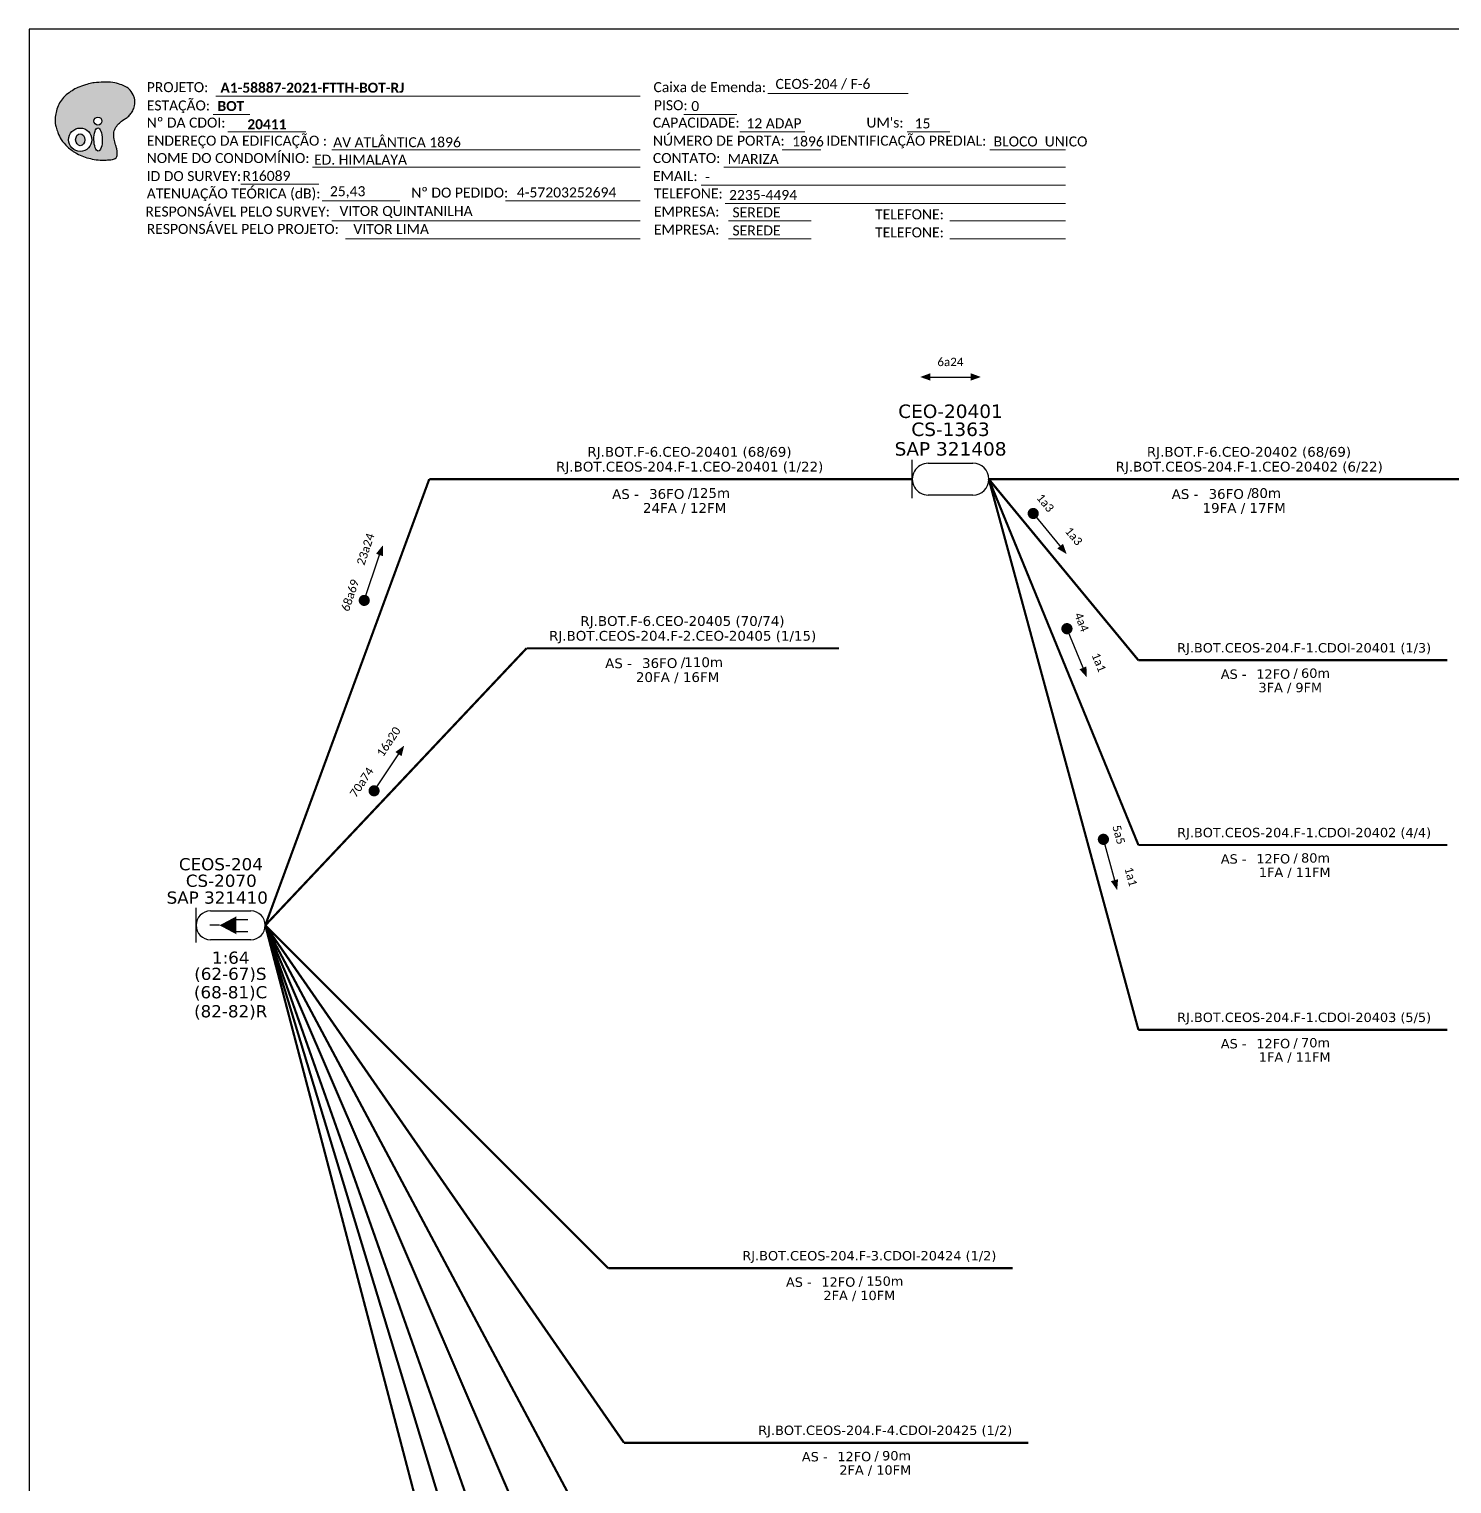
# Model space of a CAD drawing. Extents: x -89 to 749, y 705 to 1299.
# Drawn here: x -89.3 to 165.5, y 1038.4 to 1299 of the extents above; entities that cross this region are included whole.
import ezdxf
from ezdxf.enums import TextEntityAlignment as Align

# ---------------------------------------------------------------- set-up
doc = ezdxf.new("R2010")
doc.units = 0
for name, color, linetype in [('20.4-CEOS', 1, 'Continuous'), ('CABO OPTICO EXISTENTE', 5, 'Continuous'), ('CAP a instalar', 1, 'Continuous'), ('SETA', 7, 'Continuous')]:
    doc.layers.add(name, color=color, linetype=linetype)
doc.layers.add('40.1-ETIQUETAS', color=1, linetype='Continuous', lineweight=20)
doc.styles.add('siredit', font='verdana.ttf')
doc.styles.get("Standard").update_dxf_attribs({"font": 'arial.ttf'})
doc.styles.add('WMF-Calibri0', font='calibri.ttf')
doc.styles.add('WMF-Calibri1', font='calibrib.ttf')
doc.linetypes.add('FENCELINE1', pattern='A,0.25,-0.1,[133,ltypeshp.shx,S=0.1,R=0,X=-0.1,Y=0],-0.1,1', length=1.45)

# ---------------------------------------------------------------- blocks, each defined once
blk = doc.blocks.new('OI')
h = blk.add_hatch(color=40)
edge = h.paths.add_edge_path()
edge.add_spline(control_points=[(4.35, -0.67), (3.92, -0.99), (3.26, -1.5), (2.81, -2.59), (2.9, -3.5), (3.06, -4.27), (3.31, -4.85), (3.37, -5.39), (3.4, -5.88), (3.2, -6.4), (2.54, -6.61), (1.65, -6.63), (0.55, -6.67), (-0.56, -6.42), (-1.61, -6.14), (-2.77, -5.61), (-3.92, -4.77), (-4.89, -3.7), (-5.34, -2.65), (-5.6, -1.94), (-5.85, -0.96), (-5.71, 0.47), (-5.1, 2.02), (-4.14, 3.02), (-3.3, 3.61), (-2.37, 4.16), (-1.36, 4.44), (-0.56, 4.7), (0.79, 4.85), (2.24, 4.97), (3.79, 4.57), (4.67, 4.21), (5.44, 3.65), (5.76, 2.99), (6.03, 2.21), (6.01, 1.46), (5.72, 0.64), (5.31, 0.08), (4.88, -0.38), (4.51, -0.55), (4.35, -0.67)], knot_values=[0, 0, 0, 0, 1.60434, 2.417191, 3.427595, 4.282808, 4.776746, 5.304182, 5.888771, 6.258406, 6.858137, 7.79129, 8.986195, 10.124242, 11.187857, 12.242908, 13.953784, 15.414161, 16.515391, 17.349188, 17.675853, 19.552021, 21.515531, 22.568638, 23.63245, 24.621084, 25.782718, 26.745347, 27.142653, 29.870543, 31.004649, 31.921532, 32.709589, 33.801391, 34.042471, 35.192333, 35.971461, 36.628871, 37.254359, 37.836911, 37.836911, 37.836911, 37.836911], degree=3, periodic=0)
h.paths.add_polyline_path([(1.13, -0.87, -1), (-0.04, -0.87, -1)], flags=16)
edge = h.paths.add_edge_path(flags=16)
edge.add_ellipse((0.56, -3.59), major_axis=(-0.02, 1.71), ratio=0.361305, start_angle=0, end_angle=360)
h.paths.add_polyline_path([(-0.36, -3.62, -1), (-3.8, -3.62, -1)], flags=16)
edge = h.paths.add_edge_path(flags=0)
edge.add_ellipse((-2.08, -3.62), major_axis=(0, 0.885), ratio=0.758294, start_angle=0, end_angle=360)
at = {"color": 40}
for centre, radius in [((-2.08, -3.62), 1.72), ((0.54, -0.87), 0.587)]:
    blk.add_circle(centre, radius, dxfattribs=at)
blk.add_ellipse((0.56, -3.59), major_axis=(-0.02, 1.71), ratio=0.361305, dxfattribs=at)
blk.add_ellipse((-2.08, -3.62), major_axis=(0, 0.885), ratio=0.758294, start_param=-3.141592653589792, end_param=3.141592653589792, dxfattribs=at)
at = {"color": 40, "start_tangent": (-0.800898, -0.598801), "end_tangent": (-0.800898, -0.598801)}
blk.add_spline([(4.35, -0.67), (3.2, -1.78), (2.9, -2.54), (2.92, -3.55), (3.12, -4.38), (3.28, -4.85), (3.37, -5.37), (3.35, -5.95), (3.2, -6.29), (2.66, -6.55), (1.73, -6.63), (0.54, -6.62), (-0.58, -6.41), (-1.6, -6.11), (-2.56, -5.67), (-3.95, -4.67), (-4.89, -3.56), (-5.37, -2.56), (-5.64, -1.78), (-5.72, -1.46), (-5.63, 0.42), (-4.84, 2.22), (-4.13, 2.99), (-3.27, 3.62), (-2.4, 4.09), (-1.3, 4.47), (-0.37, 4.72), (0.02, 4.77), (2.75, 4.8), (3.85, 4.53), (4.69, 4.16), (5.31, 3.68), (5.85, 2.73), (5.93, 2.5), (5.94, 1.35), (5.67, 0.62), (5.29, 0.08), (4.84, -0.36), (4.35, -0.67)], degree=3, dxfattribs=at)
blk = doc.blocks.new('CARIMBO')
at = {"color": 7, "lineweight": 0}
for points in [[(35.66, -16.79), (111.64, -16.79)], [(134.48, -16.3), (159.61, -16.3)], [(35.15, -20.06), (41.7, -20.06)], [(119.43, -20.02), (128.92, -20.02)], [(37.81, -23.14), (51.75, -23.14)], [(129.48, -23.14), (141.1, -23.14)], [(159.42, -23.14), (167.09, -23.14)], [(56.38, -26.37), (111.64, -26.37)], [(137.07, -26.37), (144.01, -26.37)], [(174.24, -26.37), (187.8, -26.37)], [(52.97, -29.48), (111.64, -29.48)], [(126.6, -29.48), (187.83, -29.48)], [(40.13, -32.55), (54.07, -32.55)], [(122.56, -32.72), (187.83, -32.72)], [(54.67, -35.52), (68.61, -35.52)], [(126.84, -35.96), (187.83, -35.96)], [(56.38, -39.07), (111.64, -39.07)], [(127.45, -39.07), (142.25, -39.07)], [(167.06, -39.07), (187.83, -39.07)], [(58.87, -42.31), (111.64, -42.31)], [(127.45, -42.31), (142.25, -42.31)], [(167.06, -42.31), (187.83, -42.31)]]:
    blk.add_lwpolyline(points, dxfattribs=at)
at = {"color": 7, "xscale": 1.213923925163967, "yscale": 1.213923925163967, "zscale": 1.213923925163967, "rotation": 0.1532896023949059}
blk.add_blockref('OI', (13.86, -20.16), dxfattribs=at)
at = {"color": 7, "lineweight": 0, "style": 'WMF-Calibri0'}
for s, height, p in [('PROJETO:', 1.793, (23.26, -16.04)), ('Caixa de Emenda:', 1.7927, (114.02, -16.04)), ('ESTAÇÃO:', 1.793, (23.26, -19.32)), ('PISO:', 1.793, (114.09, -19.28)), ('Nº DA CDOI:', 1.7927, (23.26, -22.39)), ('CAPACIDADE:', 1.7927, (113.91, -22.39)), ("UM's:", 1.793, (152.15, -22.39)), ('ENDEREÇO DA EDIFICAÇÃO :', 1.7927, (23.26, -25.63)), ('NÚMERO DE PORTA:', 1.7927, (113.91, -25.63)), ('IDENTIFICAÇÃO PREDIAL:', 1.7927, (144.99, -25.63)), ('NOME DO CONDOMÍNIO:', 1.7927, (23.26, -28.74)), ('CONTATO:', 1.793, (113.91, -28.74)), ('ID DO SURVEY:', 1.7927, (23.26, -31.97)), ('EMAIL:', 1.793, (113.91, -31.97)), ('ATENUAÇÃO TEÓRICA (dB):', 1.7927, (23.26, -35.09)), ('TELEFONE:', 1.793, (114.09, -35.09)), ('RESPONSÁVEL PELO SURVEY:', 1.7927, (23.02, -38.32)), ('EMPRESA:', 1.793, (114.09, -38.32)), ('TELEFONE:', 1.793, (153.7, -38.83)), ('RESPONSÁVEL PELO PROJETO:', 1.7927, (23.26, -41.44)), ('EMPRESA:', 1.793, (114.09, -41.56)), ('TELEFONE:', 1.793, (153.7, -42.06))]:
    blk.add_text(s, height=height, dxfattribs=at).set_placement(p)
at = {"color": 7, "lineweight": 0, "flags": 8}
for tag, p, style in [('PROJ', (36.46, -16.13), 'WMF-Calibri1'), ('CEOS-XX', (135.87, -15.46), 'WMF-Calibri0'), ('EST', (35.94, -19.41), 'WMF-Calibri1'), ('PISO_PTR', (120.78, -19.42), 'WMF-Calibri0'), ('CAPAC.', (130.66, -22.52), 'WMF-Calibri0'), ("UC'S", (160.78, -22.54), 'WMF-Calibri0'), ('LOGRADOURO', (56.65, -25.91), 'WMF-Calibri0'), ('N°', (138.85, -25.77), 'WMF-Calibri0'), ('N°PREDIO', (174.94, -25.77), 'WMF-Calibri0'), ('NOME_DO_COND.', (53.23, -29.02), 'WMF-Calibri0'), ('NOME_DO_CONTATO', (127.3, -28.89), 'WMF-Calibri0'), ('_ID_', (40.39, -31.94), 'WMF-Calibri0'), ('EMAIL', (123.26, -32.12), 'WMF-Calibri0'), ('O_POTEN', (56.06, -34.68), 'WMF-Calibri0'), ('TELEFONE', (127.55, -35.36), 'WMF-Calibri0'), ('RES_SURVEY', (57.78, -38.23), 'WMF-Calibri0'), ('EMP_RESP_SURVEY', (128.16, -38.47), 'WMF-Calibri0'), ('CONT_RESP_SURVEY', (167.76, -38.47), 'WMF-Calibri0'), ('RES_PROJ', (60.27, -41.47), 'WMF-Calibri0'), ('EMP_RESP_PROJ', (128.16, -41.71), 'WMF-Calibri0'), ('CONT_RESP_PROJ', (167.76, -41.71), 'WMF-Calibri0')]:
    blk.add_attdef(tag, p, '', height=1.79, dxfattribs=dict(at, style=style))
at = {"color": 7, "lineweight": 0, "style": 'WMF-Calibri1', "flags": 8}
blk.add_attdef("N° CDO'S", text='', height=1.79, dxfattribs=at).set_placement((44.78, -22.68), align=Align.CENTER)
blk = doc.blocks.new('ETIQUETA_RS5F')
at = {"layer": '40.1-ETIQUETAS', "color": 0, "style": 'siredit'}
blk.add_text('/', height=1.5, dxfattribs=at).set_placement((1.58, -1.95), align=Align.MIDDLE_RIGHT)
for tag, p in [('ETIQUETA_R_PRIMARIA', (1.21, 4.1)), ('ETIQUETA_R_SECUNDARIA', (1.21, 2.1)), ('F_ATIVAS/F_MORTAS', (1.14, -4.24))]:
    blk.add_attdef(tag, text='', height=1.5, dxfattribs=at).set_placement(p, align=Align.MIDDLE_CENTER)
for tag, p in [('TIPO_CABO', (-6.58, -2.12)), ('CAP_CABO', (0.4, -2.09))]:
    blk.add_attdef(tag, text='', height=1.5, dxfattribs=at).set_placement(p, align=Align.MIDDLE_RIGHT)
blk.add_attdef('METROS', text='', height=1.5, dxfattribs=at).set_placement((2.14, -1.95), align=Align.MIDDLE_LEFT)
for tag, p in [('FUSÃO_1', (0.85, -8.39)), ('FUSÃO_2', (0.85, -10.6)), ('FUSÃO_3', (0.85, -12.93)), ('FUSÃO_4', (0.85, -15.14)), ('FUSÃO_5', (0.85, -17.16))]:
    blk.add_attdef(tag, text='', height=1.5, dxfattribs=at).set_placement(p, align=Align.CENTER)
blk = doc.blocks.new('CEOS_RP_CT_DRT')
at = {"layer": '20.4-CEOS', "color": 0}
for p, q in [((-4.54, 1.19), (-1.19, 1.19)), ((-1.19, -1.19), (-4.54, -1.19))]:
    blk.add_line(p, q, dxfattribs=at)
for points in [[(-5.73, -1.43), (-5.73, 1.44)], [(-3.79, 0), (-4.59, 0)], [(-2.47, 0.48), (-1.45, 0.48)], [(-2.47, -0.52), (-1.45, -0.52)]]:
    blk.add_lwpolyline(points, dxfattribs=at)
blk.add_lwpolyline([(-3.79, 0, 0, 1.47, 0), (-2.41, 0, 1.47, 1.47, 0)], format="xyseb", dxfattribs=at)
for centre, start, end in [((-4.54, 0), 90, 270), ((-1.19, 0), 270, 90)]:
    blk.add_arc(centre, 1.19, start, end, dxfattribs=at)
at = {"layer": '20.4-CEOS', "color": 7, "style": 'siredit'}
for tag, p in [('Nº_DA_CEOS', (-2.86, 5.6)), ('LOCAL', (-2.86, 4.24)), ('SAP', (-2.86, 2.78)), ('RACIO_SPLITAGEM', (-2.86, -1.88)), ('FIBRAS_SPLITTER', (-2.86, -3.58)), ('FIBRAS_TOP_C', (-2.86, -5.08)), ('RESERVA_FINAIS', (-2.86, -6.39))]:
    blk.add_attdef(tag, text='', height=1.01, dxfattribs=at).set_placement(p, align=Align.TOP_CENTER)

msp = doc.modelspace()

# ---------------------------------------------------------------- linework, layer by layer
msp.add_lwpolyline([(-89.32, 705.02), (749.25, 705.02), (749.25, 1299.02), (-89.32, 1299.02), (-89.32, 705.02)])
at = {"color": 7, "lineweight": 0}
msp.add_lwpolyline([(-4.01, 1268.26), (20.14, 1268.26)], dxfattribs=at)
at = {"color": 7, "const_width": 1}
msp.add_lwpolyline([(90.2, 1212.65, 1), (90.83, 1211.87, 1)], format="xyb", close=True, dxfattribs=at)
at = {"const_width": 0.999}
for points in [[(-29.45, 1196.22, 1), (-29.13, 1197.16, 1)], [(-27.81, 1162.17, 1), (-27.26, 1163, 1)]]:
    msp.add_lwpolyline(points, format="xyb", close=True, dxfattribs=at)
at = {"color": 8, "const_width": 1}
for points in [[(96.36, 1192.09, 1), (96.74, 1191.16, 1)], [(102.95, 1154.38, 1), (103.21, 1153.41, 1)]]:
    msp.add_lwpolyline(points, format="xyb", close=True, dxfattribs=at)
at = {"layer": 'CAP a instalar', "color": 7, "linetype": 'Continuous'}
for p, q in [((68.86, 1214.98), (68.86, 1221.84)), ((71.71, 1221.26), (79.7, 1221.26)), ((79.7, 1215.56), (71.71, 1215.56))]:
    msp.add_line(p, q, dxfattribs=at)
at = {"layer": 'CAP a instalar', "color": 7, "linetype": 'FENCELINE1', "ltscale": 5, "const_width": 0.4}
for points in [[(-17.65, 1218.41), (-47.02, 1138.49)], [(-17.65, 1218.41), (68.86, 1218.41)], [(82.55, 1218.41), (169.07, 1218.41)], [(-0.23, 1188.11), (-47.02, 1138.49)], [(-0.23, 1188.11), (55.75, 1188.11)], [(17.22, 893.3), (-47.02, 1138.49)], [(17.22, 926.55), (-47.02, 1138.49)], [(17.22, 956.15), (-47.02, 1138.49)], [(17.22, 988.8), (-47.02, 1138.49)], [(17.22, 1018.02), (-47.02, 1138.49)]]:
    msp.add_lwpolyline(points, dxfattribs=at)
at = {"layer": 'CAP a instalar', "color": 8, "linetype": 'FENCELINE1', "ltscale": 5, "const_width": 0.4}
for points in [[(82.55, 1218.41), (109.35, 1185.97)], [(82.55, 1218.41), (109.35, 1152.88)], [(82.55, 1218.41), (109.35, 1119.78)], [(109.35, 1185.97), (164.69, 1185.97)], [(109.35, 1152.88), (164.69, 1152.88)], [(17.22, 1045.81), (-47.02, 1138.49)], [(-47.02, 1138.49), (14.41, 1077.07)], [(109.35, 1119.78), (164.69, 1119.78)], [(14.41, 1077.07), (86.81, 1077.07)], [(17.22, 1045.81), (89.66, 1045.81)]]:
    msp.add_lwpolyline(points, dxfattribs=at)
at = {"layer": 'CAP a instalar', "color": 7, "linetype": 'Continuous'}
for centre, start_param, end_param in [((71.71, 1218.41), 6.283185, 9.424778), ((79.7, 1218.41), 3.141593, 6.283185)]:
    msp.add_ellipse(centre, major_axis=(0, 2.85), ratio=1, start_param=start_param, end_param=end_param, dxfattribs=at)
at = {"layer": 'SETA', "color": 7}
for points in [[(71.41, 1236.7), (80, 1236.7)], [(90.31, 1212.51), (95.77, 1205.87)]]:
    msp.add_lwpolyline(points, dxfattribs=at)
at = {"layer": 'SETA'}
for points in [[(-29.29, 1196.69), (-26.55, 1204.83)], [(-27.53, 1162.58), (-22.77, 1169.72)]]:
    msp.add_lwpolyline(points, dxfattribs=at)
at = {"layer": 'SETA', "color": 8}
for points in [[(96.43, 1191.92), (99.67, 1183.96)], [(103, 1154.2), (105.23, 1145.9)]]:
    msp.add_lwpolyline(points, dxfattribs=at)
at = {"layer": 'SETA', "color": 7}
for points in [[(72.1, 1237.38), (70.27, 1236.71), (72.1, 1236.05)], [(79.31, 1237.38), (81.14, 1236.71), (79.31, 1236.05)], [(95.85, 1206.83), (96.5, 1204.99), (94.82, 1205.99)]]:
    msp.add_solid(points, dxfattribs=at)
at = {"layer": 'SETA'}
for points in [[(-27.18, 1205.04), (-25.97, 1206.56), (-25.92, 1204.61)], [(-23.72, 1169.53), (-22.15, 1170.68), (-22.61, 1168.79)]]:
    msp.add_solid(points, dxfattribs=at)
at = {"layer": 'SETA', "color": 8}
for points in [[(100.04, 1184.86), (100.11, 1182.91), (98.8, 1184.35)], [(105.71, 1146.75), (105.54, 1144.8), (104.42, 1146.4)]]:
    msp.add_solid(points, dxfattribs=at)

# ---------------------------------------------------------------- block references
ref = msp.add_blockref('CARIMBO', (-91.51, 1303.77))
ref.add_attrib('PROJ', 'A1-58887-2021-FTTH-BOT-RJ', (-55.05, 1287.63), dxfattribs={"color": 7, "lineweight": 0, "height": 1.7927, "style": 'WMF-Calibri1'})
ref.add_attrib('EST', 'BOT', (-55.57, 1284.35), dxfattribs={"color": 7, "lineweight": 0, "height": 1.793, "style": 'WMF-Calibri1'})
ref.add_attrib("N° CDO'S", '20411', dxfattribs={"color": 7, "lineweight": 0, "height": 1.793, "style": 'WMF-Calibri1'}).set_placement((-46.73, 1281.09), align=Align.CENTER)
ref.add_attrib('LOGRADOURO', 'AV ATLÂNTICA 1896', (-34.86, 1277.86), dxfattribs={"color": 7, "lineweight": 0, "height": 1.7927, "style": 'WMF-Calibri0'})
ref.add_attrib('NOME_DO_COND.', 'ED. HIMALAYA', (-38.28, 1274.74), dxfattribs={"color": 7, "lineweight": 0, "height": 1.7927, "style": 'WMF-Calibri0'})
ref.add_attrib('_ID_', 'R16089', (-51.11, 1271.83), dxfattribs={"color": 7, "lineweight": 0, "height": 1.793, "style": 'WMF-Calibri0'})
ref.add_attrib('O_POTEN', '25,43', (-35.45, 1269.09), dxfattribs={"color": 7, "lineweight": 0, "height": 1.793, "style": 'WMF-Calibri0'})
ref.add_attrib('RES_SURVEY', 'VITOR QUINTANILHA', (-33.73, 1265.54), dxfattribs={"color": 7, "lineweight": 0, "height": 1.7927, "style": 'WMF-Calibri0'})
ref.add_attrib('RES_PROJ', 'VITOR LIMA', (-31.24, 1262.3), dxfattribs={"color": 7, "lineweight": 0, "height": 1.793, "style": 'WMF-Calibri0'})
ref.add_attrib('CEOS-XX', 'CEOS-204 / F-6', (44.36, 1288.31), dxfattribs={"color": 7, "lineweight": 0, "height": 1.7927, "style": 'WMF-Calibri0'})
ref.add_attrib('CAPAC.', '12 ADAP', (39.15, 1281.25), dxfattribs={"color": 7, "lineweight": 0, "height": 1.793, "style": 'WMF-Calibri0'})
ref.add_attrib("UC'S", '15', (69.27, 1281.23), dxfattribs={"color": 7, "lineweight": 0, "height": 1.793, "style": 'WMF-Calibri0'})
ref.add_attrib('PISO_PTR', '0', (29.28, 1284.34), dxfattribs={"color": 7, "lineweight": 0, "height": 1.79, "style": 'WMF-Calibri0'})
ref.add_attrib('N°', '1896', (47.34, 1278), dxfattribs={"color": 7, "lineweight": 0, "height": 1.793, "style": 'WMF-Calibri0'})
ref.add_attrib('N°PREDIO', 'BLOCO  UNICO', (83.43, 1278), dxfattribs={"color": 7, "lineweight": 0, "height": 1.7927, "style": 'WMF-Calibri0'})
ref.add_attrib('NOME_DO_CONTATO', 'MARIZA', (35.79, 1274.88), dxfattribs={"color": 7, "lineweight": 0, "height": 1.793, "style": 'WMF-Calibri0'})
ref.add_attrib('EMAIL', '-', (31.75, 1271.65), dxfattribs={"color": 7, "lineweight": 0, "height": 1.79, "style": 'WMF-Calibri0'})
ref.add_attrib('TELEFONE', '2235-4494', (36.04, 1268.41), dxfattribs={"color": 7, "lineweight": 0, "height": 1.793, "style": 'WMF-Calibri0'})
ref.add_attrib('EMP_RESP_SURVEY', 'SEREDE', (36.65, 1265.3), dxfattribs={"color": 7, "lineweight": 0, "height": 1.793, "style": 'WMF-Calibri0'})
ref.add_attrib('EMP_RESP_PROJ', 'SEREDE', (36.65, 1262.06), dxfattribs={"color": 7, "lineweight": 0, "height": 1.793, "style": 'WMF-Calibri0'})
at = {"layer": '20.4-CEOS', "color": 7}
ref = msp.add_blockref('CEOS_RP_CT_DRT', (-47.02, 1138.49), dxfattribs=dict(at, xscale=2.161665797233582, yscale=2.161665797233582, zscale=2.161665791999999))
ref.add_attrib('Nº_DA_CEOS', 'CEOS-204', dxfattribs={"color": 7, "height": 2.183, "style": 'siredit'}).set_placement((-54.97, 1150.53), align=Align.TOP_CENTER)
ref.add_attrib('LOCAL', 'CS-2070', dxfattribs={"color": 7, "height": 2.183, "style": 'siredit'}).set_placement((-54.9, 1147.57), align=Align.TOP_CENTER)
ref.add_attrib('SAP', 'SAP 321410', dxfattribs={"color": 7, "height": 2.183, "style": 'siredit'}).set_placement((-55.62, 1144.55), align=Align.TOP_CENTER)
ref.add_attrib('RACIO_SPLITAGEM', '1:64', dxfattribs={"color": 7, "height": 2.183, "style": 'siredit'}).set_placement((-53.21, 1133.79), align=Align.TOP_CENTER)
ref.add_attrib('FIBRAS_SPLITTER', '(62-67)S', dxfattribs={"color": 7, "height": 2.183, "style": 'siredit'}).set_placement((-53.27, 1130.9), align=Align.TOP_CENTER)
ref.add_attrib('FIBRAS_TOP_C', '(68-81)C', dxfattribs={"color": 7, "height": 2.183, "style": 'siredit'}).set_placement((-53.23, 1127.6), align=Align.TOP_CENTER)
ref.add_attrib('RESERVA_FINAIS', '(82-82)R', dxfattribs={"color": 7, "height": 2.183, "style": 'siredit'}).set_placement((-53.21, 1124.19), align=Align.TOP_CENTER)
at = {"layer": 'CAP a instalar', "color": 7, "linetype": 'FENCELINE1', "ltscale": 7}
ref = msp.add_blockref('ETIQUETA_RS5F', (27.61, 1218.2), dxfattribs=dict(at, xscale=1.166399984999771, yscale=1.166399984999998, zscale=1.166399984999999))
ref.add_attrib('ETIQUETA_R_PRIMARIA', 'RJ.BOT.F-6.CEO-20401 (68/69)', dxfattribs={"layer": '40.1-ETIQUETAS', "color": 0, "height": 1.7496, "style": 'siredit'}).set_placement((28.95, 1223.3), align=Align.MIDDLE_CENTER)
ref.add_attrib('ETIQUETA_R_SECUNDARIA', 'RJ.BOT.CEOS-204.F-1.CEO-20401 (1/22)', dxfattribs={"layer": '40.1-ETIQUETAS', "color": 0, "height": 1.7496, "style": 'siredit'}).set_placement((28.99, 1220.65), align=Align.MIDDLE_CENTER)
ref.add_attrib('TIPO_CABO', 'AS -', dxfattribs={"layer": '40.1-ETIQUETAS', "color": 0, "height": 1.75, "style": 'siredit'}).set_placement((19.89, 1215.73), align=Align.MIDDLE_RIGHT)
ref.add_attrib('CAP_CABO', '36FO', dxfattribs={"layer": '40.1-ETIQUETAS', "color": 0, "height": 1.75, "style": 'siredit'}).set_placement((28.04, 1215.76), align=Align.MIDDLE_RIGHT)
ref.add_attrib('METROS', '125m', dxfattribs={"layer": '40.1-ETIQUETAS', "color": 0, "height": 1.75, "style": 'siredit'}).set_placement((29.29, 1215.92), align=Align.MIDDLE_LEFT)
ref.add_attrib('F_ATIVAS/F_MORTAS', '24FA / 12FM', dxfattribs={"layer": '40.1-ETIQUETAS', "color": 0, "height": 1.7496, "style": 'siredit'}).set_placement((28.08, 1213.25), align=Align.MIDDLE_CENTER)
ref = msp.add_blockref('ETIQUETA_RS5F', (127.81, 1218.2), dxfattribs=dict(at, xscale=1.166399984999771, yscale=1.166399984999998, zscale=1.166399984999999))
ref.add_attrib('ETIQUETA_R_PRIMARIA', 'RJ.BOT.F-6.CEO-20402 (68/69)', dxfattribs={"layer": '40.1-ETIQUETAS', "color": 0, "height": 1.7496, "style": 'siredit'}).set_placement((129.15, 1223.3), align=Align.MIDDLE_CENTER)
ref.add_attrib('ETIQUETA_R_SECUNDARIA', 'RJ.BOT.CEOS-204.F-1.CEO-20402 (6/22)', dxfattribs={"layer": '40.1-ETIQUETAS', "color": 0, "height": 1.7496, "style": 'siredit'}).set_placement((129.19, 1220.65), align=Align.MIDDLE_CENTER)
ref.add_attrib('TIPO_CABO', 'AS -', dxfattribs={"layer": '40.1-ETIQUETAS', "color": 0, "height": 1.75, "style": 'siredit'}).set_placement((120.1, 1215.73), align=Align.MIDDLE_RIGHT)
ref.add_attrib('CAP_CABO', '36FO', dxfattribs={"layer": '40.1-ETIQUETAS', "color": 0, "height": 1.75, "style": 'siredit'}).set_placement((128.24, 1215.76), align=Align.MIDDLE_RIGHT)
ref.add_attrib('METROS', '80m', dxfattribs={"layer": '40.1-ETIQUETAS', "color": 0, "height": 1.75, "style": 'siredit'}).set_placement((129.49, 1215.92), align=Align.MIDDLE_LEFT)
ref.add_attrib('F_ATIVAS/F_MORTAS', '19FA / 17FM', dxfattribs={"layer": '40.1-ETIQUETAS', "color": 0, "height": 1.7496, "style": 'siredit'}).set_placement((128.29, 1213.25), align=Align.MIDDLE_CENTER)
ref = msp.add_blockref('ETIQUETA_RS5F', (26.35, 1187.9), dxfattribs=dict(at, xscale=1.166399984999771, yscale=1.166399984999998, zscale=1.166399984999999))
ref.add_attrib('ETIQUETA_R_PRIMARIA', 'RJ.BOT.F-6.CEO-20405 (70/74)', dxfattribs={"layer": '40.1-ETIQUETAS', "color": 0, "height": 1.7496, "style": 'siredit'}).set_placement((27.69, 1193), align=Align.MIDDLE_CENTER)
ref.add_attrib('ETIQUETA_R_SECUNDARIA', 'RJ.BOT.CEOS-204.F-2.CEO-20405 (1/15)', dxfattribs={"layer": '40.1-ETIQUETAS', "color": 0, "height": 1.7496, "style": 'siredit'}).set_placement((27.73, 1190.35), align=Align.MIDDLE_CENTER)
ref.add_attrib('TIPO_CABO', 'AS -', dxfattribs={"layer": '40.1-ETIQUETAS', "color": 0, "height": 1.75, "style": 'siredit'}).set_placement((18.64, 1185.43), align=Align.MIDDLE_RIGHT)
ref.add_attrib('CAP_CABO', '36FO', dxfattribs={"layer": '40.1-ETIQUETAS', "color": 0, "height": 1.75, "style": 'siredit'}).set_placement((26.78, 1185.46), align=Align.MIDDLE_RIGHT)
ref.add_attrib('METROS', '110m', dxfattribs={"layer": '40.1-ETIQUETAS', "color": 0, "height": 1.75, "style": 'siredit'}).set_placement((28.03, 1185.62), align=Align.MIDDLE_LEFT)
ref.add_attrib('F_ATIVAS/F_MORTAS', '20FA / 16FM', dxfattribs={"layer": '40.1-ETIQUETAS', "color": 0, "height": 1.7496, "style": 'siredit'}).set_placement((26.82, 1182.95), align=Align.MIDDLE_CENTER)
at = {"layer": 'CAP a instalar', "color": 8, "linetype": 'FENCELINE1', "ltscale": 7}
ref = msp.add_blockref('ETIQUETA_RS5F', (136.12, 1185.85), dxfattribs=dict(at, xscale=1.120210545592906, yscale=1.120210545592906, zscale=1.120210545593999))
ref.add_attrib('ETIQUETA_R_SECUNDARIA', 'RJ.BOT.CEOS-204.F-1.CDOI-20401 (1/3)', dxfattribs={"layer": 'CABO OPTICO EXISTENTE', "color": 0, "height": 1.6803, "style": 'siredit'}).set_placement((139.03, 1188.2), align=Align.MIDDLE_CENTER)
ref.add_attrib('TIPO_CABO', 'AS -', dxfattribs={"layer": '40.1-ETIQUETAS', "color": 0, "height": 1.68, "style": 'siredit'}).set_placement((128.71, 1183.48), align=Align.MIDDLE_RIGHT)
ref.add_attrib('CAP_CABO', '12FO', dxfattribs={"layer": '40.1-ETIQUETAS', "color": 0, "height": 1.68, "style": 'siredit'}).set_placement((136.53, 1183.5), align=Align.MIDDLE_RIGHT)
ref.add_attrib('METROS', '60m', dxfattribs={"layer": '40.1-ETIQUETAS', "color": 0, "height": 1.68, "style": 'siredit'}).set_placement((138.48, 1183.66), align=Align.MIDDLE_LEFT)
ref.add_attrib('F_ATIVAS/F_MORTAS', '3FA / 9FM', dxfattribs={"layer": '40.1-ETIQUETAS', "color": 0, "height": 1.68, "style": 'siredit'}).set_placement((136.55, 1181.09), align=Align.MIDDLE_CENTER)
ref = msp.add_blockref('ETIQUETA_RS5F', (136.12, 1152.75), dxfattribs=dict(at, xscale=1.120210545592906, yscale=1.120210545592906, zscale=1.120210545593999))
ref.add_attrib('ETIQUETA_R_SECUNDARIA', 'RJ.BOT.CEOS-204.F-1.CDOI-20402 (4/4)', dxfattribs={"layer": 'CABO OPTICO EXISTENTE', "color": 0, "height": 1.6803, "style": 'siredit'}).set_placement((139.03, 1155.11), align=Align.MIDDLE_CENTER)
ref.add_attrib('TIPO_CABO', 'AS -', dxfattribs={"layer": '40.1-ETIQUETAS', "color": 0, "height": 1.68, "style": 'siredit'}).set_placement((128.71, 1150.38), align=Align.MIDDLE_RIGHT)
ref.add_attrib('CAP_CABO', '12FO', dxfattribs={"layer": '40.1-ETIQUETAS', "color": 0, "height": 1.68, "style": 'siredit'}).set_placement((136.53, 1150.41), align=Align.MIDDLE_RIGHT)
ref.add_attrib('METROS', '80m', dxfattribs={"layer": '40.1-ETIQUETAS', "color": 0, "height": 1.68, "style": 'siredit'}).set_placement((138.48, 1150.56), align=Align.MIDDLE_LEFT)
ref.add_attrib('F_ATIVAS/F_MORTAS', '1FA / 11FM', dxfattribs={"layer": '40.1-ETIQUETAS', "color": 0, "height": 1.68, "style": 'siredit'}).set_placement((137.35, 1148), align=Align.MIDDLE_CENTER)
ref = msp.add_blockref('ETIQUETA_RS5F', (136.12, 1119.66), dxfattribs=dict(at, xscale=1.120210545592906, yscale=1.120210545592906, zscale=1.120210545593999))
ref.add_attrib('ETIQUETA_R_SECUNDARIA', 'RJ.BOT.CEOS-204.F-1.CDOI-20403 (5/5)', dxfattribs={"layer": 'CABO OPTICO EXISTENTE', "color": 0, "height": 1.6803, "style": 'siredit'}).set_placement((139.03, 1122.01), align=Align.MIDDLE_CENTER)
ref.add_attrib('TIPO_CABO', 'AS -', dxfattribs={"layer": '40.1-ETIQUETAS', "color": 0, "height": 1.68, "style": 'siredit'}).set_placement((128.71, 1117.29), align=Align.MIDDLE_RIGHT)
ref.add_attrib('CAP_CABO', '12FO', dxfattribs={"layer": '40.1-ETIQUETAS', "color": 0, "height": 1.68, "style": 'siredit'}).set_placement((136.53, 1117.31), align=Align.MIDDLE_RIGHT)
ref.add_attrib('METROS', '70m', dxfattribs={"layer": '40.1-ETIQUETAS', "color": 0, "height": 1.68, "style": 'siredit'}).set_placement((138.48, 1117.47), align=Align.MIDDLE_LEFT)
ref.add_attrib('F_ATIVAS/F_MORTAS', '1FA / 11FM', dxfattribs={"layer": '40.1-ETIQUETAS', "color": 0, "height": 1.68, "style": 'siredit'}).set_placement((137.34, 1114.9), align=Align.MIDDLE_CENTER)
ref = msp.add_blockref('ETIQUETA_RS5F', (58.24, 1076.95), dxfattribs=dict(at, xscale=1.120210545592906, yscale=1.120210545592906, zscale=1.120210545593999))
ref.add_attrib('ETIQUETA_R_SECUNDARIA', 'RJ.BOT.CEOS-204.F-3.CDOI-20424 (1/2)', dxfattribs={"layer": 'CABO OPTICO EXISTENTE', "color": 0, "height": 1.6803, "style": 'siredit'}).set_placement((61.16, 1079.31), align=Align.MIDDLE_CENTER)
ref.add_attrib('TIPO_CABO', 'AS -', dxfattribs={"layer": '40.1-ETIQUETAS', "color": 0, "height": 1.68, "style": 'siredit'}).set_placement((50.83, 1074.58), align=Align.MIDDLE_RIGHT)
ref.add_attrib('CAP_CABO', '12FO', dxfattribs={"layer": '40.1-ETIQUETAS', "color": 0, "height": 1.68, "style": 'siredit'}).set_placement((58.65, 1074.6), align=Align.MIDDLE_RIGHT)
ref.add_attrib('METROS', '150m', dxfattribs={"layer": '40.1-ETIQUETAS', "color": 0, "height": 1.68, "style": 'siredit'}).set_placement((60.61, 1074.76), align=Align.MIDDLE_LEFT)
ref.add_attrib('F_ATIVAS/F_MORTAS', '2FA / 10FM', dxfattribs={"layer": '40.1-ETIQUETAS', "color": 0, "height": 1.68, "style": 'siredit'}).set_placement((59.37, 1072.19), align=Align.MIDDLE_CENTER)
ref = msp.add_blockref('ETIQUETA_RS5F', (61.09, 1045.68), dxfattribs=dict(at, xscale=1.120210545592906, yscale=1.120210545592906, zscale=1.120210545593999))
ref.add_attrib('ETIQUETA_R_SECUNDARIA', 'RJ.BOT.CEOS-204.F-4.CDOI-20425 (1/2)', dxfattribs={"layer": 'CABO OPTICO EXISTENTE', "color": 0, "height": 1.6803, "style": 'siredit'}).set_placement((64.01, 1048.04), align=Align.MIDDLE_CENTER)
ref.add_attrib('TIPO_CABO', 'AS -', dxfattribs={"layer": '40.1-ETIQUETAS', "color": 0, "height": 1.68, "style": 'siredit'}).set_placement((53.68, 1043.31), align=Align.MIDDLE_RIGHT)
ref.add_attrib('CAP_CABO', '12FO', dxfattribs={"layer": '40.1-ETIQUETAS', "color": 0, "height": 1.68, "style": 'siredit'}).set_placement((61.5, 1043.34), align=Align.MIDDLE_RIGHT)
ref.add_attrib('METROS', '90m', dxfattribs={"layer": '40.1-ETIQUETAS', "color": 0, "height": 1.68, "style": 'siredit'}).set_placement((63.45, 1043.49), align=Align.MIDDLE_LEFT)
ref.add_attrib('F_ATIVAS/F_MORTAS', '2FA / 10FM', dxfattribs={"layer": '40.1-ETIQUETAS', "color": 0, "height": 1.68, "style": 'siredit'}).set_placement((62.22, 1040.93), align=Align.MIDDLE_CENTER)

# ---------------------------------------------------------------- texts
at = {"color": 7, "lineweight": 0, "style": 'WMF-Calibri0'}
msp.add_text('Nº DO PEDIDO:', height=1.7927, dxfattribs=at).set_placement((-20.88, 1268.84))
at = {"color": 7, "insert": (75.68, 1239.4), "char_height": 1.4978, "width": 25.3213, "attachment_point": 5}
msp.add_mtext('\\C7;\\fCalibri|b0|i0|c0|p34;6a24', dxfattribs=at)
at = {"color": 7, "char_height": 1.5, "width": 25.3588, "attachment_point": 5, "rotation": 309.4148}
for insert in [(92.68, 1214.16), (97.77, 1208.19)]:
    msp.add_mtext('\\fCalibri|b0|i0|c0|p34;1a3', dxfattribs=dict(at, insert=insert))
at = {"attachment_point": 5}
for s, insert, char_height, width, rotation in [('\\C7;\\fCalibri|b0|i0|c0|p34;23a24', (-29.06, 1205.86), 1.4978, 25.3213, 71.4289), ('\\C7;\\fCalibri|b0|i0|c0|p34;68a69', (-31.83, 1197.6), 1.4978, 25.3213, 71.4289), ('\\C8;\\fCalibri|b0|i0|c0|p34;4a4', (99.18, 1192.8), 1.5, 25.3588, 292.1571), ('\\C8;\\fCalibri|b0|i0|c0|p34;1a1', (102.27, 1185.59), 1.5, 25.3588, 292.1571), ('\\C7;\\fCalibri|b0|i0|c0|p34;16a20', (-24.92, 1171.38), 1.4978, 25.3213, 56.298), ('\\C7;\\fCalibri|b0|i0|c0|p34;70a74', (-29.76, 1164.12), 1.4978, 25.3213, 56.298), ('\\C8;\\fCalibri|b0|i0|c0|p34;5a5', (105.84, 1154.73), 1.5, 25.3588, 285.0504), ('\\C8;\\fCalibri|b0|i0|c0|p34;1a1', (108.01, 1147.2), 1.5, 25.3588, 285.0504)]:
    msp.add_mtext(s, dxfattribs=dict(at, insert=insert, char_height=char_height, width=width, rotation=rotation))
at = {"color": 7, "lineweight": 0, "style": 'WMF-Calibri0', "flags": 8}
msp.add_attdef('4-57203252694', (-1.97, 1268.87), '', height=1.79, dxfattribs=at)
at = {"layer": '20.4-CEOS', "color": 7, "style": 'siredit'}
for s, p in [('CEO-20401', (75.7, 1231.78)), ('CS-1363', (75.7, 1228.55)), ('SAP 321408', (75.71, 1225.04))]:
    msp.add_text(s, height=2.413, rotation=0.0129, dxfattribs=at).set_placement(p, align=Align.TOP_CENTER)

doc.saveas('drawing.dxf')
